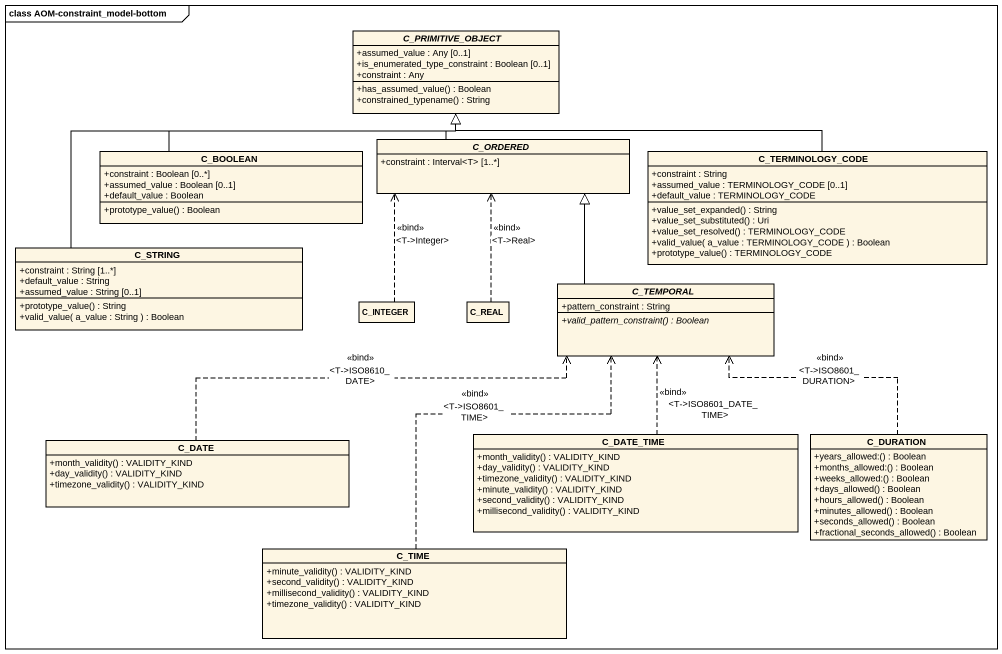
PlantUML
@startuml
mainframe class AOM-constraint_model-bottom
hide circle
hide empty members
skinparam classAttributeIconSize 0
abstract class C_PRIMITIVE_OBJECT {
  +assumed_value : Any [0..1]
  +is_enumerated_type_constraint : Boolean [0..1]
  +constraint : Any
  +has_assumed_value() : Boolean
  +constrained_typename() : String
}
class C_BOOLEAN {
  +constraint : Boolean [0..*]
  +assumed_value : Boolean [0..1]
  +default_value : Boolean
  +prototype_value() : Boolean
}
abstract class C_ORDERED {
  +constraint : Interval<T> [1..*]
}
class C_TERMINOLOGY_CODE {
  +constraint : String
  +assumed_value : TERMINOLOGY_CODE [0..1]
  +default_value : TERMINOLOGY_CODE
  +value_set_expanded() : String
  +value_set_substituted() : Uri
  +value_set_resolved() : TERMINOLOGY_CODE
  +valid_value( a_value : TERMINOLOGY_CODE ) : Boolean
  +prototype_value() : TERMINOLOGY_CODE
}
class C_STRING {
  +constraint : String [1..*]
  +default_value : String
  +assumed_value : String [0..1]
  +prototype_value() : String
  +valid_value( a_value : String ) : Boolean
}
class C_INTEGER
class C_REAL
abstract class C_TEMPORAL {
  +pattern_constraint : String
  {abstract} +valid_pattern_constraint() : Boolean
}
class C_DATE {
  +month_validity() : VALIDITY_KIND
  +day_validity() : VALIDITY_KIND
  +timezone_validity() : VALIDITY_KIND
}
class C_DATE_TIME {
  +month_validity() : VALIDITY_KIND
  +day_validity() : VALIDITY_KIND
  +timezone_validity() : VALIDITY_KIND
  +minute_validity() : VALIDITY_KIND
  +second_validity() : VALIDITY_KIND
  +millisecond_validity() : VALIDITY_KIND
}
class C_DURATION {
  +years_allowed:() : Boolean
  +months_allowed:() : Boolean
  +weeks_allowed:() : Boolean
  +days_allowed() : Boolean
  +hours_allowed() : Boolean
  +minutes_allowed() : Boolean
  +seconds_allowed() : Boolean
  +fractional_seconds_allowed() : Boolean
}
class C_TIME {
  +minute_validity() : VALIDITY_KIND
  +second_validity() : VALIDITY_KIND
  +millisecond_validity() : VALIDITY_KIND
  +timezone_validity() : VALIDITY_KIND
}
C_BOOLEAN -right-|> C_PRIMITIVE_OBJECT
C_ORDERED -up-|> C_PRIMITIVE_OBJECT
C_TERMINOLOGY_CODE -left-|> C_PRIMITIVE_OBJECT
C_STRING -up-|> C_PRIMITIVE_OBJECT
C_INTEGER .up.> C_ORDERED : <<bind>>\n<T->Integer>
C_REAL .up.> C_ORDERED : <<bind>>\n<T->Real>
C_TEMPORAL -up-|> C_ORDERED
C_DATE .right.> C_TEMPORAL : <<bind>>\n<T->ISO8610_DATE>
C_DATE_TIME .up.> C_TEMPORAL : <<bind>>\n<T->ISO8601_DATE_TIME>
C_DURATION .up.> C_TEMPORAL : <<bind>>\n<T->ISO8601_DURATION>
C_TIME .up.> C_TEMPORAL : <<bind>>\n<T->ISO8601_TIME>
@enduml
